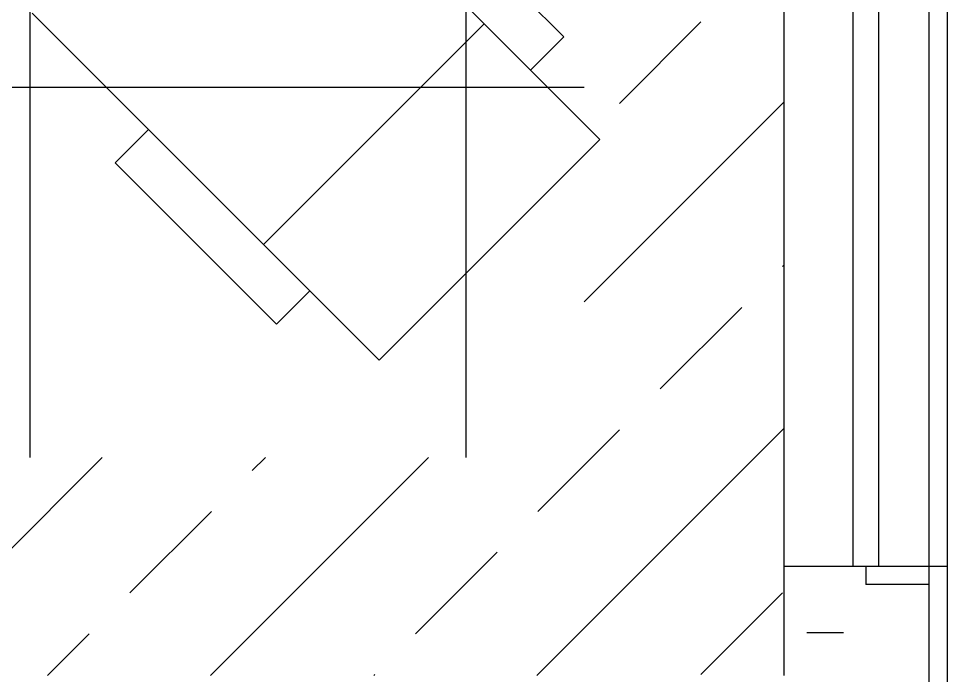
# Model space of a CAD drawing. Header units: millimetres. Extents: x -92759 to 184353, y -15225 to 86714.
# Drawn here: x 89048 to 90326, y 37841 to 38745 of the extents above; entities that cross this region are included whole.
import ezdxf

# ---------------------------------------------------------------- set-up
doc = ezdxf.new("R2010")
doc.units = ezdxf.units.MM
doc.linetypes.add('IDA - Grid Line', pattern=[2100, 1200, -300, 300, -300])
for name, color, linetype in [('0-1', 9, 'Continuous'), ('A-_WALL----_E', 8, 'Continuous'), ('A-_WALL----_H', 8, 'Continuous'), ('A-_WALL----_H-1', 9, 'Continuous'), ('A-_WIND----_E', 8, 'Continuous'), ('A-PATT-CONC', 8, 'Continuous'), ('M-_SANIFIXR_E', 9, 'Continuous')]:
    doc.layers.add(name, color=color, linetype=linetype)
doc.layers.add('A-_FURN--1', color=7, linetype='Continuous', true_color=0xaaaaaa)
doc.layers.add('S-_ANOTGRID_E-1', color=9, linetype='IDA - Grid Line', true_color=0x808080)
doc.layers.add('HFI 9MM FPB', color=94, linetype='Continuous', lineweight=5)

# ---------------------------------------------------------------- blocks, each defined once
blk = doc.blocks.new('IDA - Casement w Top Hung - 1 Panel - 1600L X 1800H - B8-AW08-10169767-BLK8_RHH_2ND STOREY PLAN')
at = {"layer": 'A-_WIND----_E'}
for p, q in [((-800, 17.5), (800, 17.5)), ((-800, 17.5), (-800, -17.5)), ((800, 17.5), (800, -17.5)), ((800, -17.5), (-800, -17.5))]:
    blk.add_line(p, q, dxfattribs=at)
blk = doc.blocks.new('1599_FURN_RHH_BLK8 _NEW__2ND STY_dwg-10261561-BLK8_RHH_2ND STOREY PLAN')
at = {"layer": 'A-_FURN--1'}
for p, q in [((-612.5, -40603.6), (-930.6, -40285.4)), ((-502.9, -40621.2), (-799.8, -40324.3)), ((-916, -40907.1), (-1234.2, -40588.9)), ((-612.5, -40603.6), (-916, -40907.1)), ((-612.5, -40603.6), (-453.4, -40762.7)), ((-548.8, -40667.2), (-502.9, -40621.2)), ((-1120.3, -40794.7), (-1074.4, -40748.8)), ((-453.4, -40762.7), (-756.9, -41066.2)), ((-898.3, -41016.7), (-1120.3, -40794.7)), ((-756.9, -41066.2), (-916, -40907.1)), ((-898.3, -41016.7), (-852.4, -40970.8))]:
    blk.add_line(p, q, dxfattribs=at)
blk = doc.blocks.new('A$C3019c3af')
at = {"layer": 'A-_WALL----_H'}
h = blk.add_hatch(dxfattribs=at)
h.set_pattern_fill('FP_11', color=256, style=0, pattern_type=2)
h.set_pattern_definition([(0, (-11670.95, 40338.3), (1219.2, 304.8), [50.292, -864.108, 50.292, -864.108, -4876.8]), (0, (-11670.95, 40338.3), (1219.2, 304.8), [-1828.8, 50.292, -1778.508, 50.292, -864.108, -2133.6]), (0, (-11670.95, 40338.3), (1219.2, 304.8), [-4572, 50.292, -559.308, 50.292, -1473.708]), (120, (-11213.75, 40490.7), (-873.5645, 903.4582), [50.292, -864.108, 50.292, -864.108, -4876.8]), (120, (-11213.75, 40490.7), (-873.5645, 903.4582), [-1828.8, 50.292, -1778.508, 50.292, -864.108, -2133.6]), (120, (-11213.75, 40490.7), (-873.5645, 903.4582), [-4572, 50.292, -559.308, 50.292, -1473.708]), (240, (-11061.35, 41100.3), (-345.6355, -1208.2582), [50.292, -864.108, 50.292, -864.108, -4876.8]), (240, (-11061.35, 41100.3), (-345.6355, -1208.2582), [-1828.8, 50.292, -1778.508, 50.292, -864.108, -2133.6]), (240, (-11061.35, 41100.3), (-345.6355, -1208.2582), [-4572, 50.292, -559.308, 50.292, -1473.708])])
h.paths.add_polyline_path([(7625, -720), (7625, 2750), (7512.5, 2750), (7512.5, 2725), (7600, 2725), (7600, -720)])
h.paths.add_polyline_path([(7625, 4350), (7625, 5250), (7512.5, 5250), (7512.5, 5225), (7600, 5225), (7600, 4375), (7512.5, 4375), (7512.5, 4350)])
h.paths.add_polyline_path([(7625, 6850), (7625, 8700), (7600, 8700), (7600, 6875), (7512.5, 6875), (7512.5, 6850), (7530.2, 6850)])
at = {"layer": 'A-_WALL----_H-1'}
h = blk.add_hatch(dxfattribs=at)
h.set_pattern_fill('FP_8', color=256, style=0, pattern_type=2)
h.set_pattern_definition([(0, (-11670.95, 40338.29), (609.6, 152.4), [50.292, -406.908, 50.292, -406.908, -2438.4]), (0, (-11670.95, 40338.29), (609.6, 152.4), [-914.4, 50.292, -864.108, 50.292, -406.908, -1066.8]), (0, (-11670.95, 40338.29), (609.6, 152.4), [-2286, 50.292, -254.508, 50.292, -711.708]), (120, (-11442.35, 40414.49), (-436.78227, 451.7291), [50.292, -406.908, 50.292, -406.908, -2438.4]), (120, (-11442.35, 40414.49), (-436.78227, 451.7291), [-914.4, 50.292, -864.108, 50.292, -406.908, -1066.8]), (120, (-11442.35, 40414.49), (-436.78227, 451.7291), [-2286, 50.292, -254.508, 50.292, -711.708]), (240, (-11366.15, 40719.29), (-172.81773, -604.1291), [50.292, -406.908, 50.292, -406.908, -2438.4]), (240, (-11366.15, 40719.29), (-172.81773, -604.1291), [-914.4, 50.292, -864.108, 50.292, -406.908, -1066.8]), (240, (-11366.15, 40719.29), (-172.81773, -604.1291), [-2286, 50.292, -254.508, 50.292, -711.708])])
h.paths.add_polyline_path([(7600, -720), (7600, 2725), (7512.5, 2725), (7512.5, 2750), (7400, 2750), (7400, -720), (7512.5, -720)])
h.paths.add_polyline_path([(7400, 4350), (7512.5, 4350), (7512.5, 4375), (7600, 4375), (7600, 4500), (7400, 4500)])
h.paths.add_polyline_path([(7600, 5100), (7600, 5225), (7512.5, 5225), (7512.5, 5250), (7400, 5250), (7400, 5100), (7512.5, 5100)])
h.paths.add_polyline_path([(7400, 6850), (7512.5, 6850), (7512.5, 6875), (7600, 6875), (7600, 8700), (7400, 8700), (7400, 8399.3)])
at = {"layer": 'A-_WALL----_E'}
for p, q in [((7400, 11875), (7400, 5100)), ((7625, -5325), (7625, 6850)), ((7495.2, 5250), (7400, 5250)), ((7512.5, 5250), (7512.5, 5225)), ((7625, 5250), (7530.2, 5250)), ((7600, 5225), (7512.5, 5225)), ((7600, 5100), (7600, 5225))]:
    blk.add_line(p, q, dxfattribs=at)
at = {"layer": 'S-_ANOTGRID_E-1'}
blk.add_line((7600, -20341.4), (7600, 52351.8), dxfattribs=at)
at = {"layer": 'A-_WIND----_E', "rotation": 269.9999999999999}
blk.add_blockref('IDA - Casement w Top Hung - 1 Panel - 1600L X 1800H - B8-AW08-10169767-BLK8_RHH_2ND STOREY PLAN', (7512.7, 6050), dxfattribs=at)
at = {"layer": 'M-_SANIFIXR_E'}
blk.add_blockref('1599_FURN_RHH_BLK8 _NEW__2ND STY_dwg-10261561-BLK8_RHH_2ND STOREY PLAN', (7599.8, 46600.1), dxfattribs=at)
blk = doc.blocks.new('RCP_B8L2')
at = {"layer": 'A-PATT-CONC'}
h = blk.add_hatch(dxfattribs=at)
h.set_pattern_fill('ANSI37', color=256, scale=189, angle=45)
h.set_pattern_definition([(90, (-362793.07, -182177.3), (-600.075, 0), []), (180, (-362793.07, -182177.3), (-6e-14, -600.075), [])])
h.paths.add_polyline_path([(-366993.1, -179177.3), (-366993.1, -182177.3), (-362793.1, -182177.3), (-362793.1, -179177.3)])
at = {"layer": 'HFI 9MM FPB'}
h = blk.add_hatch(dxfattribs=at)
h.set_pattern_fill('ANSI33', color=256, scale=50)
h.set_pattern_definition([(45, (-381589.02, -647239), (-224.5064, 224.5064), []), (45, (-381364.5, -647239), (-224.5064, 224.5064), [158.75, -79.375])])
h.paths.add_polyline_path([(-367268.1, -178877.3), (-362518.1, -178877.3), (-362518.1, -182477.3), (-367268.1, -182477.3)])
h.paths.add_polyline_path([(-366993.1, -179177.3), (-366993.1, -182177.3), (-362793.1, -182177.3), (-362793.1, -179177.3)], flags=16)

msp = doc.modelspace()

# ---------------------------------------------------------------- block references
at = {"layer": '0-1'}
msp.add_blockref('A$C3019c3af', (82701.1, 32741.2), dxfattribs=at)
at = {"layer": 'A-PATT-CONC'}
msp.add_blockref('RCP_B8L2', (452619.1, 220318.5), dxfattribs=at)

doc.saveas('drawing.dxf')
